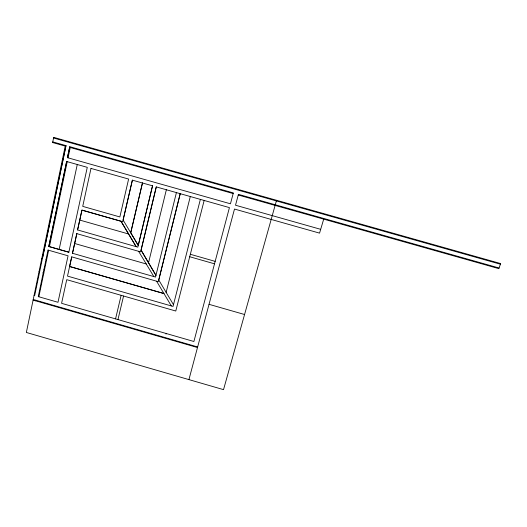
<?xml version="1.0" encoding="UTF-8"?>
<svg xmlns="http://www.w3.org/2000/svg" width="527" height="527" viewBox="0 0 527 527"><rect width="100%" height="100%" fill="white"/><g stroke="black" fill="none" stroke-linecap="round" stroke-linejoin="round"><path stroke-width="0.79" d="M276.55 200.28L223.527 389.644L26.35 332.471L65.223 146.091L52.634 142.547L53.695 137.356L53.563 138.008L500.419 264.211M41.817 258.428L42.423 258.599L65.987 145.623L34.67 295.561L34.077 295.39M35.79 300.858L35.915 300.271M48.774 246.478L66.646 161.499L87.278 167.342L68.839 252.229L48.774 246.478L68.879 252.209M67.456 157.652L69.755 146.684L233.349 192.915L230.451 203.797L67.41 157.652L69.755 146.684M48.813 246.458L66.646 161.499M38.853 296.767L48.622 250.246M49.426 246.636L67.225 161.684M59.149 249.423L77.271 164.51M158.732 280.021L180.214 193.659L158.324 281.688L71.712 256.86L67.515 276.095L173.034 306.424L200.372 199.384M72.489 253.276L76.817 233.619L72.489 253.276L155.531 277.07L176.413 192.599M130.742 232.723L142.461 182.968L130.742 232.723L138.252 245.417L152.52 185.814L137.837 247.156L77.581 229.943L81.942 210.108L120.999 221.235L136.124 246.636L120.999 221.235M69.643 266.484L163.996 293.565L69.604 266.51L71.751 256.84M77.581 229.943L81.942 210.108L122.719 221.748L132.382 180.129L123.094 219.996L138.252 245.417M115.551 318.894L121.144 295.318M117.956 319.586L123.568 296.016M204.16 200.458L175.774 311.029L66.731 279.672L61.58 303.321L193.896 341.496L229.436 207.612L156.262 186.894L140.65 251.886L76.771 233.632M141.091 250.147L155.952 275.371L141.065 250.167L156.295 186.887M166.361 189.733L148.528 262.802M190.3 196.512L166.13 292.386M166.045 334.085L166.196 333.499M188.923 379.611L234.495 209.048L319.553 233.132L323.703 219.153M173.482 304.678L158.759 280.002M156.591 281.194L171.315 305.923M153.818 276.543L138.608 251.3M238.25 195.003L498.832 268.638L500.65 263.572L53.695 137.356M146.381 264.014L74.623 243.487M233.165 193.567L70.249 147.507L68.036 157.83M128.555 233.988L79.735 220.062M52.634 142.547L52.812 141.901L65.987 145.623M499.056 268.006L238.421 194.358L235.516 205.227L320.679 229.331M132.349 180.142L152.52 185.814M190.339 254.284L215.168 261.372M189.713 256.741L214.515 263.823M209.041 304.323L244.561 314.514M46.007 259.666L46.613 259.837M43.978 269.33L44.578 269.501M39.011 271.701L39.611 271.873M42.871 272.815L43.827 273.085M33.221 299.494L197.645 346.957M33.096 300.08L197.493 347.537M48.016 250.068L38.254 296.596L57.99 302.287L68.062 255.812L48.016 250.068M90.993 168.416L82.719 206.373L119.866 216.946L128.614 179.061L90.993 168.416"/></g></svg>
